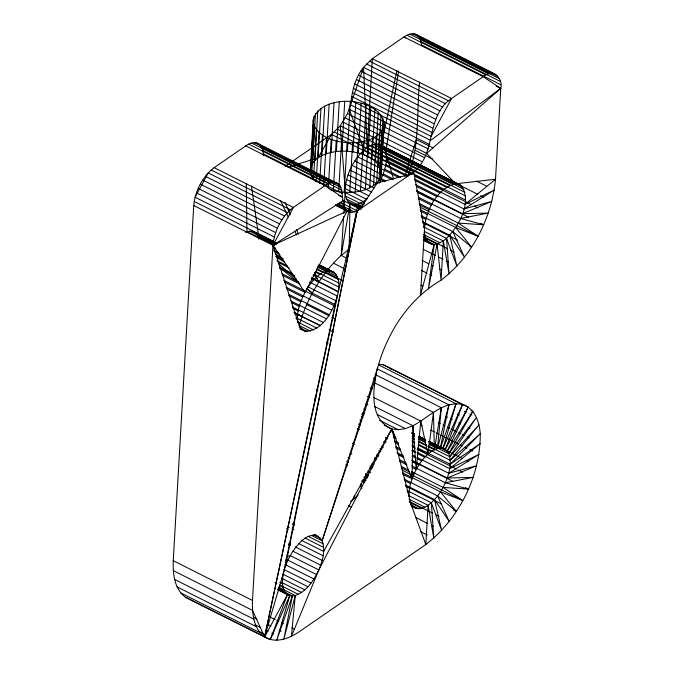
<?xml version="1.0" encoding="UTF-8"?>
<svg xmlns="http://www.w3.org/2000/svg" width="674" height="674" viewBox="0 0 674 674"><rect width="100%" height="100%" fill="white"/><g stroke="black" fill="none" stroke-linecap="round" stroke-linejoin="round"><path stroke-width="1.01" d="M402.707 474.201L412.025 478.877L412.926 425.724C428.681 417.644 443.029 400.55 462.482 404.501C474.841 408.225 479.458 422.025 480.242 433.685C480.528 476.088 459.205 518.559 425.833 544.533L299.29 631.673C289.441 638.388 275.776 643.872 264.612 636.972L185.384 597.206C174.229 588.857 172.763 573.582 173.252 560.692L193.733 205.503C195.174 190.944 202.444 176.605 214.147 167.657L245.783 145.87C249.936 142.787 256.769 140.832 260.552 145.508L339.772 185.274C345.231 195.831 338.87 221.645 360.11 209.05L410.736 174.187C438.092 156.073 424.19 116.602 451.555 98.488L483.191 76.701C491.894 68.293 503.562 77.78 500.748 88.412L495.508 179.267C491.675 218.098 472.28 256.347 441.074 280.207C408.798 298.961 387.39 332.282 377.651 367.734L322.121 540.792C325.702 550.363 322.551 560.886 318.827 569.918L291.421 636.315L295.271 595.504C306.704 591.435 313.823 580.381 318.827 569.918L391.779 428.95L398.233 429.709L405.344 428.622L412.926 425.724L416.203 469.483C411.098 479.669 406.591 491.961 410.618 503.259L425.833 544.533L428.1 505.298C438.538 497.555 445.219 485.617 448.724 473.274C450.064 467.874 450.813 462.196 449.684 456.686C448.033 447.005 436.129 446.213 429.439 441.504M349.233 247.072L350.025 203.354C345.492 199.967 344.894 193.758 345.096 188.526L340.286 125.785L347.455 113.636L363.556 67.358L372.326 58.722L403.97 36.935C407.66 34.416 412.783 32.36 416.97 34.947L496.199 74.713M278.092 589.093L285.549 592.834L287.461 594.594L264.612 636.972C253.449 628.623 251.983 613.348 252.48 600.458L272.962 245.269C274.394 230.71 281.665 216.371 293.367 207.423L325.011 185.636C329.156 182.553 335.989 180.598 339.772 185.274M313.216 119.879C312.93 124.741 315.592 129.164 319.038 132.382L316.182 181.938C312.736 178.72 310.074 174.305 310.36 169.444L313.216 119.879C320.352 92.717 380.978 96.222 384.121 124.471L381.265 174.035L380.574 177.211L379.024 180.261L360.11 209.05L342.409 200.161M310.546 172.679L313.402 123.123M310.36 169.444L311.051 166.259L313.907 116.703M311.599 175.897L314.455 126.333M311.051 166.259L312.593 163.209L315.457 113.653M313.494 179.006L316.35 129.45M312.593 163.209L314.96 160.378L317.816 110.814M314.96 160.378L318.086 157.817L320.942 108.261M319.661 183.589L322.458 135.061L319.038 132.382M287.924 167.118L318.086 157.817L321.886 155.601L324.742 106.045M323.722 185.957L326.519 137.429L322.458 135.061M321.886 155.601L326.283 153.79L329.139 104.226M328.339 187.945L331.136 139.417L326.519 137.429M326.283 153.79L331.161 152.408L334.018 102.852M410.736 174.187L376.665 183.101C364.946 193.253 347.784 193.885 333.318 190.54L336.174 140.984L331.136 139.417M331.161 152.408L336.393 151.515L339.249 101.951M338.668 191.643L341.524 142.088L336.174 140.984M336.393 151.515L341.861 151.111L344.717 101.555M344.195 192.258L347.051 142.694L341.524 142.088M381.265 174.035C380.338 157.943 360.868 152.29 347.43 151.22L350.286 101.656M349.755 192.36L352.62 142.804C364.71 142.298 381.492 138.355 384.121 124.471M352.957 151.827L355.813 102.271M355.223 191.964L358.088 142.399M358.307 152.931L361.163 103.375M360.464 191.062L363.32 141.498M363.345 154.498L366.201 104.933M363.935 204.306L364.112 201.206L367.347 198.662M366.538 199.285L345.096 188.526C346.655 172.746 354.532 157.21 367.212 147.513L372.326 58.722L451.555 98.488L431.141 136.342L351.921 96.576M365.342 189.689L368.198 140.125M367.953 156.486L370.818 106.93M369.731 187.869L372.596 138.313M372.023 158.853L374.879 109.289M373.539 185.653L376.395 136.097M375.443 161.533L378.299 111.977M376.665 183.101L379.521 133.536M378.131 164.464L380.987 114.909M379.024 180.261L381.88 130.697M380.026 167.582L382.883 118.017M380.574 177.211L383.43 127.656M381.08 170.792L383.936 121.236M419.59 82.06C416.448 113.08 419.961 145.651 408.259 175.248M442.784 107.124L363.556 67.358L367.212 147.513C371.206 144.792 376.766 142.559 381.299 145.365L460.519 185.131C473.982 201.433 457.427 229.969 443.34 240.972L441.074 280.207L437.064 244.039L424.013 237.484M299.02 326.022C306.653 299.416 320.807 274.293 341.229 255.421L343.622 216.649M343.816 213.506L345.113 192.545L364.685 202.368M414.628 179.073L464.959 204.34L495.508 179.267L455.599 183.783C435.421 188.99 424.713 212.874 424.334 232.311L420.458 295.187L434.174 244.477L437.064 244.039L443.34 240.972L449.044 273.939L446.576 238.428L423.272 226.734M412.471 467.613L416.203 469.483C421.14 460.839 427.661 451.875 437.477 448.539L441.327 407.728L376.084 374.98M416.203 469.483L420.803 421.082L374.196 397.694M340.387 202.368L357.161 210.793L338.407 291.488C334.641 307.976 324.421 330.883 305.002 331.313C289.98 322.273 301.034 299.315 307.504 287.882L347.11 211.038L335.922 205.418M429.776 144.632L350.547 104.866C352.039 91.613 354.912 77.999 363.556 67.358M319.063 264.789L333.975 272.279L335.888 274.04L338.373 279.508L338.896 283.088L338.407 291.488L311.38 277.915M379.108 183.328C384.399 172.241 391.265 155.694 381.299 145.365L396.91 70.694M423.921 239.329L434.174 244.477L428.42 288.919L437.064 244.039M417.703 449.002L427.956 454.15L433.458 412.37L374.736 382.899M393.414 178.5L385.697 152.594L398.587 71.014M427.864 446.441L434.393 449.718L441.327 407.728M346.824 258.226L341.229 255.421L350.025 203.354L360.708 208.611M351.356 237.93L357.835 204.273L364.112 201.206M295.271 595.504L292.381 595.942L283.83 639.213L295.271 595.504L278.497 587.079M429.085 444.334L437.477 448.539L440.358 448.1L448.909 404.83L377.145 368.804M173.285 570.6L252.506 610.366L264.612 636.972L285.481 566.025L357.161 210.793L284.024 570.768C282.355 577.938 281.083 586.397 285.549 592.834M377.651 367.734C372.882 387.617 368.459 419.203 391.779 428.95L412.025 478.877M437.477 448.539L448.909 404.83M277.646 589.556L289.761 595.639L276.719 640.3L292.381 595.942L278.404 588.924M429.178 442.489L440.358 448.1L442.986 448.404L456.02 403.743L378.662 364.912M404.906 176.462L416.279 139.501L433.062 147.926M394.694 434.705L393.793 437.628L395.655 438.563M311.868 535.645L322.121 540.792L375.216 379.091L373.345 378.156M440.358 448.1L456.02 403.743M185.384 597.206L270.266 639.55L287.461 594.594L278.143 589.91M429.001 441.394L445.278 449.457L462.482 404.501L383.253 364.735L378.645 364.196M285.481 566.025C289.154 554.441 308.818 522.822 322.121 540.792M270.266 639.55L289.761 595.639L292.381 595.942M442.986 448.404L462.482 404.501M428.554 441.858L447.191 451.218L468.135 407.071L383.253 364.735M445.278 449.457L468.135 407.071M384.323 425.21L391.779 428.95L323.663 551.433L301.295 540.211M429.102 443.821L448.673 453.644L472.836 411.41L470.974 410.474M318.086 157.817L331.507 134.421L340.286 125.785L419.506 165.551M447.191 451.218L472.836 411.41M428.243 445.927L449.684 456.686L476.476 417.391L448.673 453.644M307.504 287.882C313.149 279.786 322.787 267.452 333.975 272.279M428.765 449.499L450.198 460.266L478.97 424.881L449.684 456.686M417.585 447.915L450.207 464.285L480.242 433.685L450.198 460.266M358.155 494.977L350.598 501.633M347.455 113.636L426.676 153.402L500.748 88.412L483.191 76.701L403.97 36.935L405.638 38.047M417.096 452.288L449.718 468.666L480.267 443.593L450.207 464.285M341.229 255.421L348.399 249.784M285.178 166.326L331.507 134.421L410.896 174.237M288.539 544.752L290.275 543.564M342.569 201.054L272.962 245.269L193.733 205.503M415.496 184.625L463.965 208.957L494.286 190.034L464.959 204.34M417.038 457.368L448.724 473.274L479.046 454.36L449.718 468.666M411.216 506.039C416.313 509.957 423.205 509.173 428.1 505.298L433.803 538.265L431.335 502.745L407.104 490.588M347.11 211.038L272.962 245.269L298.304 323.04M416.835 190.776L462.507 213.7L491.851 201.391L463.965 208.957M411.848 460.241L447.266 478.018L476.611 465.717L448.724 473.274M245.403 232.193L249.827 231.157L252.455 231.468L277.124 243.744M418.672 197.398L460.612 218.452L488.262 213.068L462.507 213.7M385.604 439.221L387.651 438.816M411.822 465.928L445.371 482.769L473.022 477.394L447.266 478.018M352.325 204.407L357.835 204.273L362.494 206.606M385.553 437.822L387.617 437.771M347.051 142.694L352.62 142.804M341.861 151.111L347.43 151.22M419.186 203.447L458.337 223.094L483.603 224.771L480.806 223.364M380.035 448.724L382.057 448.859M411.401 471.514L443.096 487.42L468.363 489.088L465.566 487.69M376.378 144.017L455.599 183.783L460.519 185.131M423.66 240.315L431.545 244.173L434.174 244.477M460.612 218.452L483.603 224.771M445.371 482.769L468.363 489.088M329.957 189.495L333.318 190.54M420.306 209.74L455.725 227.526L477.984 236.203L458.337 223.094M374.811 457.36L376.741 458.118M402.268 472.659L440.484 491.843L462.743 500.529L443.096 487.42M295.279 313.376L320.656 325.652M287.461 594.594L289.761 595.639M294.479 312.542L302.011 316.3M414.855 33.986L494.076 73.752M416.97 34.947L418.731 36.573L497.96 76.339M412.429 33.7L491.658 73.466M418.731 36.573L420.104 38.814L499.324 78.58M409.767 34.104L488.987 73.87M420.104 38.814L421.031 41.628L500.26 81.394M406.919 35.191L486.148 74.957M500.731 84.697L421.511 44.931L421.031 41.628M496.081 86.07L500.748 88.412L430.686 140.377L351.466 100.611M369.344 61.073L448.564 100.839M366.395 63.971L445.615 103.737M360.902 71.141L440.122 110.907M358.492 75.218L437.712 114.984M356.386 79.507L435.606 119.273M354.634 83.896L433.862 123.662M353.286 88.277L432.514 128.043M352.376 92.532L431.604 132.298M428.428 149.013L349.199 109.247L363.977 150.066L412.437 174.389M415.066 150.268L432.775 159.157M476.577 181.146L486.83 186.294M345.349 117.925L424.578 157.691M342.94 122.011L422.16 161.777M378.999 144.32L458.227 184.086M412.623 161.625L477.874 194.373M480.663 195.78L483.46 197.187M383.211 147.126L462.431 186.892M384.686 149.552L463.914 189.318M373.489 144.455L452.717 184.221M385.697 152.594L464.925 192.36M370.405 145.635L449.634 185.401M337.447 129.172L416.667 168.938M386.219 156.174L465.439 195.94M367.212 147.513L446.432 187.279M334.498 132.079L413.718 171.845L424.325 228.292M386.227 160.201L465.448 199.967M414.308 175.324L443.197 189.832M414.628 176.108L471.48 204.643M474.277 206.05L478.009 207.921M385.73 164.574L408.099 175.804M360.784 153.209L406.447 176.133M414.839 180.337L440.004 192.975M384.744 169.191L400.583 177.144M357.709 156.874L398.713 177.456M416.422 186.344L436.929 196.639M383.279 173.934L393.532 179.073M416.49 191.079L468.683 217.281M354.827 160.968L392.108 179.68M417.273 192.309L434.056 200.734M381.391 178.686L386.05 181.02M352.216 165.391L384.837 181.769M418.394 198.611L431.444 205.157M349.932 170.042L376.968 183.606M419.843 205.123L429.161 209.808M420.197 207.196L477.984 236.203M348.045 174.793L374.137 187.894M420.745 211.282L427.265 214.559M421.157 215.714L452.844 231.62L471.556 247.097L469.694 246.162M346.579 179.537L371.745 192.166M421.149 216.961L425.808 219.303M422.741 221.712L449.769 235.285L464.47 257.182L452.844 231.62M423.095 222.774L457.579 240.079M345.594 184.145L368.897 195.848M422.952 222.976L424.822 223.911M256.668 142.913L338.011 183.648M254.241 142.635L333.47 182.401M260.552 145.508L261.916 147.749L341.137 187.515M251.579 143.04L330.799 182.806M424.696 231.612L443.34 240.972M261.916 147.749L262.852 150.555L342.072 190.321M248.731 144.126L327.96 183.892M262.852 150.555L263.323 153.857L342.552 193.623M360.919 203.093L363.716 204.492M423.365 234.434L440.139 242.859M245.783 145.87L325.011 185.636L342.561 197.339L338.828 195.468M345.627 196.126L363.337 205.014M423.466 236.599L447.696 248.757M450.493 250.164L454.217 252.034M346.638 199.167L362.486 207.12M423.997 237.998L425.858 238.933L429.254 243.12M354.945 204.711L361.475 207.988M348.113 201.593L361.163 208.148M423.609 239.489L427.341 241.359M423.162 239.961L431.545 244.173M350.025 203.354L361.213 208.974M339.317 202.486L343.049 204.357M338.474 203.927L354.322 211.88M337.455 203.893L343.984 207.171M335.804 204.332L351.651 212.285M336.023 204.736L345.349 209.412M336.183 205.452L349.233 211.998M423.348 249.363L435.471 255.438M438.269 256.845L442.928 259.187M446.651 261.057L448.513 261.992M422.017 260.375L428.538 263.652M431.335 265.05L433.197 265.986M439.726 269.263L441.588 270.198M421.503 270.384L427.097 273.189M429.894 274.596L431.756 275.531M214.147 167.657L293.367 207.423L272.962 245.269L304.892 292.305L284.386 282.01M211.156 170L290.384 209.766M287.436 212.672L208.207 172.906L195.106 197.212L274.326 236.978M205.368 176.293L284.596 216.059M420.964 285.178L422.834 286.113M202.714 180.068L281.943 219.834M200.304 184.154L279.533 223.92M198.198 188.442L277.427 228.208M196.454 192.831L275.674 232.597M333.369 263.163L345.484 269.246M194.188 201.467L273.417 241.233M252.455 231.468L276.685 243.626M319.56 265.152L331.675 271.234M254.747 232.513L256.659 234.274L276.23 244.098M318.179 265.152L335.888 274.04M249.827 231.157L275.927 244.258M318.802 265.783L329.055 270.923M256.659 234.274L258.142 236.7L274.916 245.125M317.791 266.643L337.362 276.466M273.973 245.168L246.945 231.603L246.288 183.505M317.774 267.157L326.165 271.369M325.803 272.186L341.651 280.14M273.13 246.76L274.992 247.695M316.94 268.749L338.373 279.508M273.686 247.746L275.548 248.681M316.561 269.271L323.082 272.54M273.652 250.34L278.311 252.674M315.592 271.395L338.896 283.088M274.217 251.503L279.811 254.309M315.23 272.094L319.889 274.428M276.458 255.766L282.979 259.043M313.739 274.478L338.904 287.116M275.641 256.39L283.097 260.13M312.921 275.102L316.654 276.972M276.896 260.611L287.141 265.758M311.557 278.033L338.289 292.095M278.042 262.338L289.222 267.957M311.59 279.179L313.461 280.123M279.634 267.098L292.676 273.644M309.459 282.069L337.421 296.105L264.612 636.972L335.955 300.84L308.001 286.812M279.626 268.345L294.538 275.834M281.901 273.711L298.675 282.128M282.339 275.245L300.048 284.133M306.476 288.624L312.289 293.156L335.593 304.859M283.737 280.333L334.068 305.6M286.113 287.318L331.785 310.242M286.77 288.994L302.609 296.948M289.095 294.555L329.173 314.665M288.607 295.625L300.722 301.708M306.678 304.597L329.047 315.828M331.844 317.227L335.568 319.097M290.882 300.983L326.3 318.768M291.8 302.702L299.256 306.443M292.465 306.99L323.225 322.433M292.676 308.254L298.27 311.059M329.047 329.864L333.706 332.206M293.931 312.475L320.024 325.576M294.976 314.033L297.773 315.432M296.29 317.825L316.788 328.12M295.92 318.524L297.79 319.459M297.748 322.054L313.595 330.007M299.332 325.567L310.512 331.178M299.239 327.412L307.622 331.625M300.284 328.904L305.878 331.709M326.385 342.004L328.246 342.94M464.361 411.308L466.223 412.244M469.955 414.114L471.817 415.049M299.905 328.87L301.775 329.805M457.528 414.114L459.39 415.049M445.75 416.372L447.62 417.307M450.409 418.714L452.279 419.649M458.8 422.927L460.662 423.862M468.118 427.602L469.989 428.538M370.262 387.988L372.132 388.923M438.319 422.539L440.189 423.474M442.986 424.881L444.848 425.816M447.646 427.215L449.507 428.15M451.369 429.085L456.964 431.891M458.826 432.834L460.696 433.77M462.558 434.705L464.42 435.64M467.217 437.038L469.079 437.974M367.498 396.497L369.36 397.433M420.323 424.881L422.194 425.816M430.576 430.029L434.309 431.899M436.171 432.834L438.968 434.241M440.83 435.177L458.539 444.065M460.409 445L462.271 445.935M465.068 447.342L466.93 448.277M469.727 449.676L472.525 451.083M374.719 406.54L412.926 425.724M365.974 403.894L367.836 404.83M377.381 414.586L405.344 428.622M411.73 432.615L414.527 434.014M419.186 436.356L424.78 439.162M412.227 432.969L414.089 433.904M418.756 436.246L425.277 439.515M363.8 409.042L365.662 409.977M412.303 433.433L414.165 434.376M418.824 436.71L425.345 439.987M429.077 441.858L462.634 458.699M466.357 460.569L468.219 461.505M411.772 433.433L414.569 434.84M419.228 437.182L425.757 440.451M412.404 434.064L414.266 435M418.925 437.342L425.446 440.619M412.32 435.396L414.19 436.331M418.849 438.673L425.37 441.95M412.311 435.909L414.173 436.845M418.832 439.187L425.353 442.464M379.597 420.349L398.233 429.709M316.173 389.294L318.044 390.229M362.781 412.69L364.642 413.625M412.404 437.974L414.266 438.909M418.925 441.251L426.381 444.992M412.025 438.488L413.887 439.431M418.546 441.765L426.002 445.506M361.946 413.979L363.817 414.914M361.887 414.215L363.758 415.15M391.476 430.787L393.346 431.722M411.983 441.082L414.78 442.489M418.512 444.36L426.895 448.564M361.289 416.515L363.151 417.45M392.049 431.958L393.911 432.893M412.555 442.245L414.417 443.18M418.15 445.051L431.192 451.605M393.355 435.749L395.217 436.685M411.999 445.11L414.796 446.508M359.916 419.995L361.786 420.93M393.473 436.836L396.27 438.243M412.117 446.196L414.906 447.603M412.437 446.98L415.235 448.387M417.096 449.322L456.239 468.969M458.109 469.904L462.768 472.247M394.72 441.057L398.452 442.928M412.429 449.946L415.226 451.353M358.585 424.081L360.455 425.016M385.621 437.645L387.483 438.58M394.939 442.321L398.663 444.191M411.713 450.746L415.445 452.616M417.307 453.551L424.763 457.292M384.416 440.998L386.278 441.933M395.596 446.609L400.255 448.951M412.378 455.034L415.176 456.433M357.38 428.681L359.242 429.616M383.472 441.782L385.343 442.717M395.596 447.856L400.255 450.198M412.37 456.281L415.167 457.688M417.029 458.623L421.688 460.957M396.935 452.76L403.456 456.028M397.525 453.535L403.111 456.34M412.437 461.016L453.442 481.607M381.526 446.34L383.396 447.275M398.309 454.765L403.894 457.57M412.286 461.783L418.815 465.052M399.699 459.845L406.228 463.122M378.914 450.771L380.785 451.706M399.421 461.058L406.877 464.799M376.918 454.2L378.78 455.135M401.148 466.366L408.604 470.107M352.401 443.248L354.271 444.183M376.64 455.413L378.502 456.349M401.805 468.042L409.261 471.792M411.123 472.727L413.92 474.125M402.159 470.115L461.816 500.057M374.306 458.632L376.168 459.567M372.36 463.19L374.222 464.125M404.046 479.096L437.603 495.938L456.315 511.423L453.518 510.016M349.983 453.214L351.845 454.15M371.425 463.973L373.286 464.908M404.973 480.815L410.567 483.62M370.22 467.326L372.082 468.261M405.638 485.103L434.528 499.603L449.229 521.499L437.603 495.938M405.984 486.156L441.403 503.933M348.062 457.36L349.924 458.295M369.495 468.118L371.366 469.053M405.849 486.367L409.581 488.237M367.953 470.932L370.751 472.339M346.638 461.269L348.5 462.204M368.071 472.027L369.933 472.963M407.222 491.675L409.084 492.61M365.653 473.948L368.451 475.355M408.528 495.474L428.1 505.298M345.711 464.824L347.582 465.759M365.283 474.648L368.08 476.055M364.314 476.771L367.111 478.178M409.059 499.223L424.898 507.177M363.943 477.293L366.732 478.692M409.152 501.389L432.455 513.082M436.188 514.953L438.976 516.36M364.036 479.349L365.898 480.284M409.699 502.273L421.823 508.356M363.084 479.399L365.881 480.798M362.073 480.259L364.87 481.666M410.542 504.59L418.933 508.794M362.705 480.891L364.567 481.826M362.25 481.354L364.112 482.289M411.646 506.149L416.305 508.491M361.812 481.244L364.609 482.651M415.563 517.421L427.687 523.504M431.411 525.375L433.272 526.31M420.753 531.71L427.274 534.988M348.475 505.702L351.272 507.101M292.634 523.504L294.504 524.439M315.002 534.726L318.735 536.597M314.573 534.617L316.435 535.552M292.685 524.321L294.546 525.265M313.191 534.617L320.647 538.358M308.22 536.344L323.132 543.834M287.343 526.571L289.205 527.506M292.002 528.913L293.864 529.848M286.366 528.694L288.236 529.629M305.01 538.054L323.655 547.406M298.936 543.648L323.166 555.806M288.624 543.581L290.486 544.516M295.145 546.858L322.18 560.423M288.615 544.828L290.486 545.763M292.76 551.13L320.714 565.166M289.93 555.418L318.827 569.918M286.854 555.224L289.651 556.631M285.784 559.125L316.544 574.568M285.506 560.338L287.368 561.274M285.043 564.492L313.932 578.991M284.024 569.522L311.059 583.086M282.819 574.122L307.984 586.751M281.488 578.199L304.783 589.893M281.05 582.151L301.548 592.438M279.752 582.378L282.549 583.785M275.051 582.631L276.913 583.566M279.71 584.973L298.355 594.325M279.331 585.487L283.063 587.357M278.48 587.593L284.074 590.399M173.252 560.692L252.48 600.458M270.392 617.173L275.051 619.516M276.921 620.451L278.783 621.386M281.58 622.784L283.442 623.72M291.834 627.932L294.631 629.339M253.205 617.131L256.929 619.01M268.117 624.621L270.914 626.028M279.297 630.232L281.168 631.167M174.558 579.404L253.778 619.17M254.941 624.714L260.535 627.519M266.12 630.325L267.991 631.26M271.715 633.13L273.577 634.066M177.043 586.886L256.263 626.651M258.083 630.94L263.677 633.754M180.683 592.876L259.911 632.642M276.677 257.401L284.723 262.161M275.295 253.635L283.114 258.782M312.635 278.261L318.718 282.263L314.657 272.641M279.929 267.907L299.012 282.802M370.077 465.852L372.41 467.781M278.522 263.761L296.585 279.483M306.788 288.371L312.289 293.156M388.906 367.305L390.928 369.167M414.013 507.446L410.618 503.259M426.676 153.402L455.599 183.783M455.725 227.526L471.556 247.097M440.484 491.843L456.315 511.423M371.812 465.127L373.135 466.762M365.485 475.001L367.178 477.529M280.704 200.877L288.219 216.961M294.85 231.157L296.619 234.948M314.295 272.802L318.718 282.263M366.134 473.215L367.852 476.998M285.018 202.36L290.292 214.88M296.383 229.32L298.413 234.131M315.28 395.908L316.055 397.829M446.576 238.428L456.905 266.205L449.769 235.285M431.335 502.745L441.664 530.522L434.528 499.603M360.304 485.01L361.727 488.844M425.858 238.933L424.334 232.311M258.142 236.7L258.9 238.984M391.779 428.95L409.093 496.637M314.876 398.275L315.398 400.297M317.201 407.374L317.724 409.388M360.826 483.78L361.753 487.765M420.803 421.082L427.956 454.15M354.221 496.435L354.575 498.499L354.356 495.365M251.512 186.1L259.001 238.714M357.835 204.273L358.526 210.473M433.458 412.37L434.393 449.718M263.323 153.857L263.332 155.719"/></g></svg>
